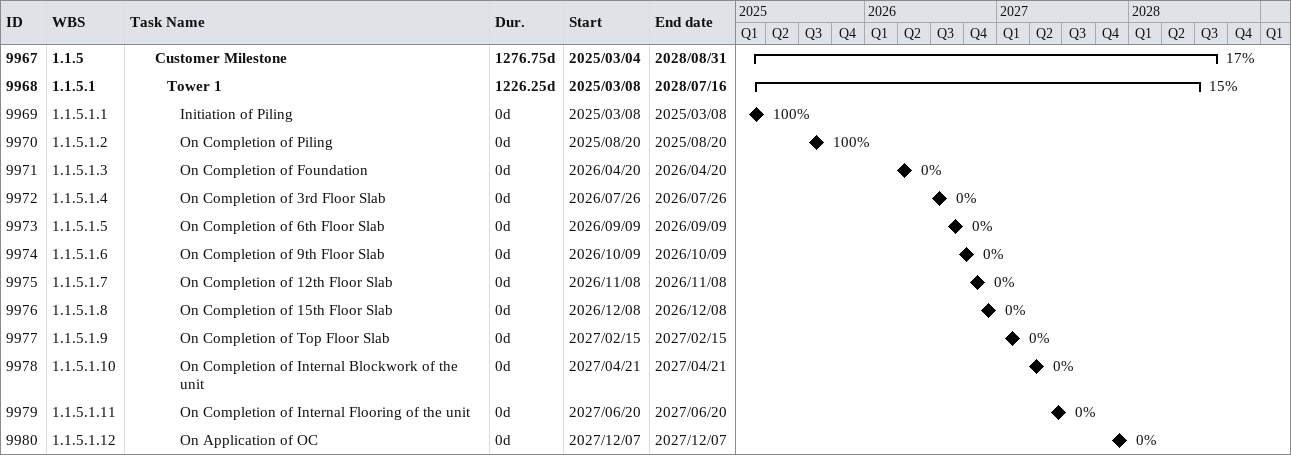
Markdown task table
| ID | WBS | Task | Duration | Start | Finish | % complete |
|---|---|---|---|---|---|---|
| 9967 | 1.1.5 | **Customer Milestone** | 1276.75d | 2025-03-04 | 2028-08-31 | 17 |
| 9968 | 1.1.5.1 | **Tower 1** | 1226.25d | 2025-03-08 | 2028-07-16 | 15 |
| 9969 | 1.1.5.1.1 | Initiation of Piling | 0d | 2025-03-08 | 2025-03-08 | 100 |
| 9970 | 1.1.5.1.2 | On Completion of Piling | 0d | 2025-08-20 | 2025-08-20 | 100 |
| 9971 | 1.1.5.1.3 | On Completion of Foundation | 0d | 2026-04-20 | 2026-04-20 | 0 |
| 9972 | 1.1.5.1.4 | On Completion of 3rd Floor Slab | 0d | 2026-07-26 | 2026-07-26 | 0 |
| 9973 | 1.1.5.1.5 | On Completion of 6th Floor Slab | 0d | 2026-09-09 | 2026-09-09 | 0 |
| 9974 | 1.1.5.1.6 | On Completion of 9th Floor Slab | 0d | 2026-10-09 | 2026-10-09 | 0 |
| 9975 | 1.1.5.1.7 | On Completion of 12th Floor Slab | 0d | 2026-11-08 | 2026-11-08 | 0 |
| 9976 | 1.1.5.1.8 | On Completion of 15th Floor Slab | 0d | 2026-12-08 | 2026-12-08 | 0 |
| 9977 | 1.1.5.1.9 | On Completion of Top Floor Slab | 0d | 2027-02-15 | 2027-02-15 | 0 |
| 9978 | 1.1.5.1.10 | On Completion of Internal Blockwork of the unit | 0d | 2027-04-21 | 2027-04-21 | 0 |
| 9979 | 1.1.5.1.11 | On Completion of Internal Flooring of the unit | 0d | 2027-06-20 | 2027-06-20 | 0 |
| 9980 | 1.1.5.1.12 | On Application of OC | 0d | 2027-12-07 | 2027-12-07 | 0 |
